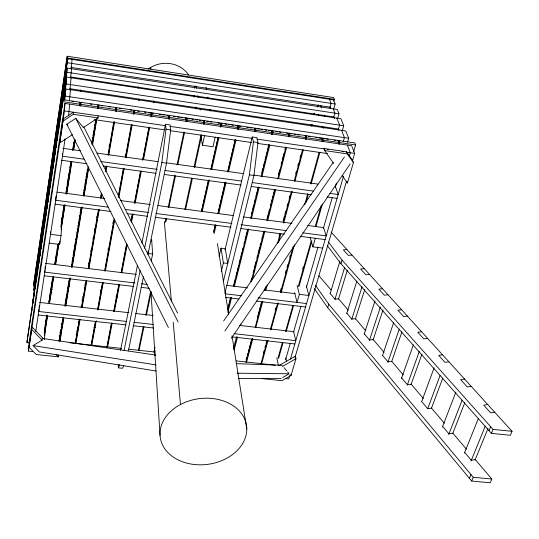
<?xml version="1.0" encoding="UTF-8"?>
<svg xmlns="http://www.w3.org/2000/svg" width="539" height="539" viewBox="0 0 539 539"><rect width="100%" height="100%" fill="white"/><g stroke="black" fill="none" stroke-linecap="round" stroke-linejoin="round"><path stroke-width="0.81" d="M98.549 108.656L98.832 104.977L115.865 107.504L115.622 111.169M97.768 108.534L98.058 104.862L80.931 102.329L80.405 105.657M83.484 127.44L98.085 117.913L98.098 115.831M80.594 106.001L80.931 102.329M79.812 105.88L80.149 102.215L62.922 99.661L27.179 340.116L26.95 342.629L29.389 342.892M80.129 105.812L80.25 102.477M80.655 91.63L80.715 89.966M63.13 121.039L73.371 114.308L73.472 112.233L63.265 118.944L59.849 142.862L72.361 134.696M29.362 344.717L29.133 347.291L36.234 354.521L58.293 356.872L58.394 354.938M70.03 90.04L70.124 88.376M71.236 68.379L71.33 66.708M69.659 104.121L68.594 115.872M70.447 89.696L69.423 101.002M71.101 77.791L69.969 89.615M71.599 68.736L70.616 77.912M72.111 59.391L71.141 68.426M49.197 243.136L59.661 244.436L59.856 241.101M59.661 244.436L61.048 235.651L62.1 217.17M32.67 351.529L28.405 351.071L64.464 110.913L64.936 103.427L351.637 145.732L354.662 153.379L352.311 161.437M64.774 100.288L65.846 89.002L345.795 130.97L348.679 138.267L347.527 142.283M63.818 99.715L66.169 83.936L66.6 77.104L340.965 118.769L343.734 125.776L342.366 130.613M67.166 68.055L32.67 302.588L66.903 72.246L67.166 68.055L337.286 109.471L338.984 113.776L337.63 118.634M67.752 58.717L33.728 290.588L67.752 58.717L333.479 99.863L335.13 104.027L333.789 108.878M62.591 153.837L62.45 156.202L84.104 159.214M333.87 100.961L334.321 99.338L333.614 97.572L67.24 56.224L33.445 285.913L34.853 285.037M56.009 196.142L55.733 200.265L108.319 207.198M59.849 142.862L59.991 140.713M26.95 342.629L62.922 99.661M44.488 339.678L45.822 320.489M50.72 231.804L50.538 234.324L61.048 235.651M44.892 270.544L44.771 272.141L134.811 282.948M45.013 268.948L45.195 266.549M38.97 309.015L38.774 311.488L126.389 321.433M39.098 307.365L39.232 305.714M29.133 347.291L32.023 326.991L43.504 338.863M28.405 351.071L29.227 341.739L64.936 103.427M31.929 311.07L32.064 309.507M33.445 285.913L67.24 56.224M223.314 281.594L249.409 174.825L253.438 141.905L252.245 136.98L256.746 137.64L257.965 142.565L253.95 175.458L225.026 292.711M144.634 248.209L161.835 162.542L166.032 129.165L165.52 124.266L170.149 124.947L170.695 129.845L166.504 163.196L147.956 254.536M32.259 307.89L32.63 305.404M32.872 303.74L33.122 302.083M33.492 299.59L34.233 294.611M34.483 292.953L34.725 291.289M35.096 288.796L35.837 283.817M36.086 282.16L36.335 280.496M36.706 278.009L36.948 276.345M37.198 274.688L37.447 273.024M37.69 271.366L37.939 269.709M38.309 267.216L38.559 265.552M38.801 263.894L39.051 262.237M39.421 259.744L39.67 258.08M39.913 256.423L40.162 254.765M40.412 253.101L40.654 251.443M41.025 248.951L41.766 243.972M42.015 242.307L42.264 240.65M42.635 238.157L42.877 236.5M43.127 234.836L43.376 233.178M43.619 231.521L43.868 229.857M44.238 227.37L44.488 225.706M44.73 224.049L44.98 222.385M45.35 219.899L45.599 218.234M45.842 216.577L46.091 214.913M46.341 213.255L46.583 211.591M46.954 209.105L47.203 207.441M47.452 205.783L47.695 204.119M47.944 202.462L48.193 200.804M48.564 198.312L48.806 196.654M49.056 194.99L49.305 193.333M49.548 191.668L49.797 190.011M50.167 187.518L50.417 185.861M50.659 184.197L50.909 182.539M51.279 180.046L51.528 178.389M51.771 176.725L52.02 175.067M52.27 173.403L52.512 171.746M52.883 169.253L53.132 167.595M53.381 165.938L53.624 164.274M53.873 162.616L54.122 160.952M54.493 158.466L54.735 156.802M54.985 155.144L55.234 153.48M55.477 151.823L55.726 150.159M56.096 147.673L56.346 146.008M56.588 144.351L56.838 142.694M57.208 140.201L57.457 138.536M57.7 136.879L57.949 135.222M58.199 133.557L58.441 131.9M58.812 129.407L59.061 127.75M59.31 126.086L59.553 124.428M59.802 122.764L60.051 121.107M60.422 118.614L60.664 116.956M60.914 115.292L61.163 113.635M61.406 111.977L61.655 110.313M62.025 107.82L62.275 106.163M62.524 104.505L62.767 102.841M63.137 100.348L66.6 77.104M64.235 99.823L65.846 89.002M35.709 331.606L65.071 139.008M44.521 329.309L44.784 327.645M45.04 325.987L46.738 315.167M48.827 301.86L49.089 300.196M49.352 298.532L52.35 279.397M54.702 264.427L56.656 251.949M56.918 250.285L57.181 248.62M57.444 246.956L57.7 245.292M61.224 222.836L62.012 217.844M62.268 216.179L62.531 214.515M62.794 212.851L63.966 205.366M66.054 192.052L66.317 190.388M66.573 188.724L66.836 187.06M67.099 185.396L69.059 172.918M69.315 171.261L69.578 169.596M69.841 167.932L70.75 162.104M72.583 150.462L73.365 145.469M73.627 143.805L73.883 142.141M44.205 332.671L46.947 315.221M48.773 303.592L52.943 277.012M54.904 264.548L58.165 243.783M60.772 227.168L64.296 204.739M65.987 193.939L71.074 161.538M72.9 149.909L74.598 139.109M45.222 329.39L47.445 315.248M49.278 303.605L53.462 276.992M55.423 264.514L58.697 243.722M61.439 226.252L64.714 205.46M66.54 193.818L71.647 161.383M73.472 149.734L75.042 139.756M44.521 335.238L47.654 315.302M49.487 303.679L53.671 277.1M55.632 264.642L58.899 243.877M61.123 229.755L65.044 204.84M66.742 194.04L71.842 161.646M73.668 150.017L75.238 140.052M58.98 341.046L60.894 329.444M61.17 327.786L61.446 326.129M61.722 324.471L61.992 322.814M62.268 321.156L62.544 319.499M65.01 304.582L66.243 297.124M66.519 295.466L66.796 293.809M67.065 292.151L67.341 290.494M67.618 288.837L67.887 287.179M68.163 285.522L68.44 283.864M68.716 282.207L68.985 280.549M71.458 265.633L71.727 263.975M72.004 262.318L72.28 260.66M72.549 259.003L72.826 257.346M73.102 255.688L75.433 241.6M75.709 239.943L75.979 238.285M76.255 236.628L76.531 234.97M76.801 233.313L77.077 231.655M77.353 229.998L77.629 228.341M77.899 226.683L78.175 225.026M78.451 223.368L78.721 221.711M78.997 220.053L79.273 218.396M79.543 216.739L79.819 215.081M80.095 213.424L80.372 211.766M80.641 210.109L80.917 208.452M83.249 194.363L83.525 192.706M83.794 191.049L84.071 189.391M84.347 187.734L84.623 186.076M84.892 184.419L85.169 182.761M85.445 181.104L85.714 179.447M85.991 177.789L86.267 176.132M86.543 174.474L86.813 172.817M87.089 171.159L87.365 169.502M91.886 142.155L92.162 140.497M92.438 138.84L92.708 137.182M92.984 135.525L93.26 133.867M93.537 132.21L93.806 130.553M94.082 128.895L94.359 127.238M94.628 125.58L94.904 123.923M95.181 122.265L95.45 120.608M97.781 106.52L98.058 104.862M59.256 341.052L63.11 317.801M65.037 306.179L69.571 278.771M71.498 267.149L81.402 207.36M83.329 195.731L88.14 166.666M91.859 144.243L95.982 119.335M59.674 341.12L63.521 317.922M65.583 305.492L70.117 278.151M71.903 267.378L81.935 206.895M83.72 196.122L88.531 167.124M92.378 143.92L96.501 119.065M98.287 108.292L98.832 104.977M59.957 341.133L63.818 317.882M65.745 306.26L70.434 278.03M72.226 267.236L82.15 207.454M84.077 195.832L88.76 167.602M92.486 145.186L96.757 119.449M75.204 341.12L75.494 339.462M76.215 335.319L76.504 333.661M76.794 332.004L77.084 330.346M77.367 328.689L77.656 327.038M78.377 322.895L78.667 321.237M81.12 307.156L81.409 305.498M82.13 301.355L82.413 299.697M82.703 298.04L82.993 296.383M84.293 288.931L84.576 287.274M84.866 285.616L85.155 283.959M88.618 264.076L88.901 262.419M90.781 251.646L91.064 249.995M92.944 239.222L93.227 237.564M94.527 230.113L94.817 228.455M96.69 217.682L96.98 216.024M109.087 146.44L109.377 144.782M115.575 109.161L115.865 107.504M75.123 343.633L79.3 319.64M81.463 307.23L86.078 280.758M88.241 268.348L98.475 209.617M100.49 198.035L101.352 193.07M105.388 169.906L105.967 166.598M107.982 155.016L113.749 121.929M75.467 343.68L79.657 319.661M81.82 307.237L86.442 280.731M88.612 268.307L98.866 209.496M100.887 197.901L101.615 193.757M105.516 171.395L106.378 166.423M108.4 154.828L114.18 121.699M116.06 110.933L116.64 107.618L133.571 110.124L133.376 113.796M75.817 343.707L80.008 319.721M82.171 307.311L86.792 280.846M88.962 268.442L99.21 209.711M101.231 198.136L101.959 194M105.853 171.665L106.863 165.877M108.743 155.124L114.517 122.036M116.397 111.283L116.64 107.618M100.456 291.498L100.759 289.841M108.016 250.089L108.319 248.432M112.853 223.584L113.156 221.927M125.25 155.677L125.553 154.019M91.044 345.351L95.43 321.372M97.546 309.79L102.538 282.503M104.654 270.922L114.174 218.827M118.257 196.492L123.397 168.377M125.358 157.624L131.408 124.549M91.313 345.405L95.706 321.385M97.828 309.797L102.828 282.47M104.95 270.881L114.342 219.541M118.432 197.18L123.734 168.202M125.702 157.435L131.61 125.142M133.578 114.376L134.332 110.239L151.169 112.732L151.021 116.404M91.738 345.432L96.279 320.624M98.246 309.878L103.245 282.591M105.368 271.009L114.76 219.75M118.843 197.422L124.145 168.485M126.113 157.732L132.176 124.657M134.144 113.911L134.332 110.239M106.89 347.069L111.472 323.09M113.689 311.515L118.91 284.235M121.127 272.66L126.658 243.722M130.93 221.401L132.351 213.963M134.413 203.216L140.578 170.971M142.633 160.224L148.966 127.157M107.086 347.123L111.661 323.198M113.877 311.65L119.085 284.43M121.295 272.875L126.665 244.834M131.246 220.909L132.506 214.306M134.716 202.758L140.719 171.415M142.929 159.867L149.087 127.696M151.142 116.97L151.931 112.846L168.673 115.326L168.566 118.998M107.571 347.143L112.173 323.171M114.389 311.596L119.618 284.322M121.834 272.747L127.224 244.645M131.503 222.324L133.086 214.057M135.148 203.311L141.326 171.072M143.542 159.504L149.727 127.265M151.782 116.518L151.931 112.846M120.568 350.262L137.465 265.309M141.898 243.042L165.52 124.266M168.768 118.735L169.428 115.434L186.07 117.9L186.353 119.927L169.657 117.462L169.428 115.434M169.327 119.106L169.657 117.462M124.125 350.343L140.167 270.443M128.403 350.808L143.441 276.75M151.297 240.994L151.634 239.35L152.645 254.051L151.163 261.247M185.733 119.543L186.07 117.9M138.382 350.525L143.3 326.6M145.739 315.2L150.677 291.195M165.082 222.028L165.938 218.248M168.168 207.569L174.858 175.094M177.068 164.846L183.914 131.981M186.009 121.578L186.824 118.014L203.371 120.466L203.715 122.494L187.114 120.042L186.824 118.014M139.001 350.559L143.987 326.681M146.392 315.153L151.203 292.104M165.81 222.129L166.497 218.834M168.902 207.306L175.431 176.024M177.836 164.496L184.533 132.392M186.77 121.686L187.114 120.042M194.566 88.248L195.078 85.795M153.911 352.216L154.989 347.264M184.864 209.449L191.662 178.072M194.107 166.794L201.047 134.797M203.358 124.132L204.126 120.574L220.579 123.013L220.977 125.048L220.606 126.685M154.599 352.257L154.956 350.619M185.584 209.543L192.356 178.375M194.673 167.717L201.795 134.905M204.113 124.246L204.463 122.602L204.126 120.574M215.155 137.223L213.02 146.77L202.448 145.247L204.537 135.673M201.35 211.82L208.377 180.612M210.965 169.111L217.992 137.903M220.397 127.231L221.32 123.121L237.686 125.547L238.137 127.581L237.753 129.219M201.579 211.16L208.6 179.992M210.998 169.334L218.201 137.344M202.3 211.254L209.327 180.093M211.733 169.435L218.949 137.458M221.354 126.793L221.724 125.156L221.32 123.121M213.774 231.204L215.304 224.655M217.978 213.201L225.241 182.115M227.727 171.476L235.179 139.567M237.659 128.929L238.427 125.654L254.691 128.066L255.203 130.101L254.806 131.738M213.619 232.538L215.344 225.161M218.025 213.68L225.302 182.519M227.795 171.86L235.26 139.884M214.138 233.448L216.051 225.255M218.74 213.774L226.03 182.62M228.523 171.961L236.001 139.992M238.494 129.333L238.878 127.689L238.427 125.654M219.056 256.274L220.99 248.183L225.275 248.728L227.748 263.443L223.382 262.897L220.99 248.183M224.999 249.867L252.245 136.98M254.637 131.449L255.432 128.174L271.609 130.573L272.168 132.614L271.764 134.245M221.286 271.548L223.382 262.897M255.547 131.846L255.937 130.216L255.432 128.174M227.687 309.177L230.544 297.764M233.603 285.535L235.435 278.205M235.846 276.574L237.066 271.683M237.477 270.052L238.696 265.161M239.107 263.531L240.327 258.639M240.738 257.009L241.957 252.124M242.368 250.494L242.981 248.048M243.999 243.972L244.612 241.526M245.016 239.895L246.242 235.004M246.653 233.374L247.468 230.113M251.545 213.815L252.158 211.369M252.562 209.738L253.788 204.847M254.192 203.216L255.419 198.325M255.823 196.701L257.049 191.81M257.453 190.179L258.275 186.918M261.738 173.059L262.965 168.175M263.369 166.544L264.595 161.653M264.999 160.022L266.226 155.131M266.63 153.5L267.243 151.055M267.654 149.424L268.873 144.533M271.319 134.757L272.343 130.681L288.426 133.066L289.045 135.107L288.621 136.731M227.802 309.858L230.867 297.602M233.731 286.169L248.041 228.994M250.702 218.376L258.471 187.336M261.132 176.718L269.102 144.863M227.869 312.384L231.554 297.683M234.418 286.249L248.748 229.088M251.41 218.47L259.192 187.437M261.853 176.819L269.837 144.971M272.498 134.352L272.902 132.722L272.343 130.681M233.555 348.315L234.398 345.054M234.815 343.424L235.449 340.978M235.873 339.348L236.5 336.902M250.824 281.486L251.666 278.232M253.141 272.525L253.775 270.079M254.192 268.449L255.877 261.927M256.935 257.858L257.561 255.412M257.986 253.781L259.67 247.26M260.088 245.629L260.721 243.183M261.779 239.114L262.405 236.668M262.83 235.038L263.672 231.777M267.041 218.74L268.307 213.848M268.725 212.218L269.359 209.772M270.41 205.703L271.043 203.257M271.467 201.626L272.094 199.181M272.518 197.55L273.152 195.105M273.569 193.474L274.412 190.213M278.414 174.73L279.68 169.846M281.156 164.139L281.782 161.693M282.207 160.063L283.891 153.541M284.942 149.471L285.576 147.026M288.736 134.797L289.153 133.173L305.155 135.538L305.822 137.586L305.384 139.21M233.69 349.131L236.85 336.922M251.161 281.587L264.211 231.13M266.946 220.552L274.944 189.627M277.679 179.049L285.886 147.309M234.142 350.013L237.517 336.996M240.461 325.603L240.886 323.979M252.265 280.044L264.912 231.224M267.647 220.646L275.658 189.728M278.609 178.335L286.613 147.416M289.355 136.839L289.773 135.215L289.153 133.173M246.107 359.742L246.761 357.31M247.192 355.686L247.846 353.247M248.277 351.623L248.924 349.191M249.362 347.567L250.008 345.128M250.44 343.505L251.093 341.072M257.373 317.525L258.019 315.086M258.45 313.462L259.104 311.03M259.535 309.406L260.189 306.967M260.62 305.343L261.267 302.911M264.952 289.106L265.599 286.667M279.027 236.331L279.674 233.892M283.137 220.902L284.437 216.031M284.875 214.407L285.737 211.16M287.038 206.289L287.685 203.85M289.2 198.17L289.854 195.731M295.702 173.807L296.349 171.375M297.865 165.689L298.512 163.256M300.028 157.57L300.681 155.131M305.445 137.27L305.876 135.646L321.783 138.004L322.504 140.052L322.059 141.669M245.878 362.154L252.178 338.559M255.216 327.173L261.947 301.948M264.993 290.555L265.862 287.3M277.585 243.358L280.192 233.596M283.231 222.209L291.484 191.284M294.307 180.706L302.561 149.788M246.532 362.228L252.838 338.633M255.884 327.247L262.843 301.213M265.666 290.636L267.189 284.942M278.501 242.638L280.893 233.69M283.716 223.112L292.199 191.385M294.806 181.623L303.289 149.896M306.112 139.318L306.55 137.694L305.876 135.646M310.733 126.072L311.171 124.442M313.786 114.686L314.217 113.062M311.838 126.113L312.276 124.496M317.633 107.099L318.273 104.721M329.996 107.45L331.101 103.407L329.484 99.243M263.355 353.254L264.022 350.822M264.918 347.574L265.586 345.135M266.037 343.511L266.704 341.079M275.186 310.228L275.853 307.789M280.543 290.743L281.21 288.304M285.454 272.882L286.121 270.443M287.017 267.196L287.685 264.764M289.692 257.453L290.366 255.021M322.059 139.736L322.504 138.112L338.324 140.45L339.098 142.505L338.64 144.115M260.937 363.798L267.405 340.291M270.524 328.938L277.666 302.999M280.563 292.461L293.283 246.249M304.656 204.908L307.782 193.555M310.457 183.826L319.162 152.214M261.59 363.872L268.065 340.365M270.969 329.828L278.34 303.08M281.243 292.542L294.415 244.719M306.031 202.57L308.268 194.464M311.171 183.927L319.876 152.315M322.78 141.777L323.232 140.16L322.504 138.112M333.769 117.206L334.894 113.15L333.223 108.851M338.202 129.987L339.57 125.142L336.841 118.142M302.628 269.177L303.316 266.751M338.58 142.175L339.038 140.558L354.77 142.889L355.599 144.944L353.712 151.405M277.976 358.166L282.321 342.817M285.529 331.512L292.852 305.66M298.35 286.276L311.171 241.048M315.288 226.508L321.244 205.507M278.629 358.24L282.982 342.892M286.189 331.586L293.526 305.741M299.024 286.364L311.859 241.135M315.982 226.596L322.403 203.985M339.361 144.223L339.819 142.606L339.038 140.558M297.104 285.454L299.354 294.328L297.05 302.406L294.638 292.657M322.639 248.108L312.889 246.842L315.328 238.292M343.282 141.656L344.428 137.634L341.591 130.344M285.636 359.553L290.292 343.363M293.553 332.037L301.005 306.139M306.361 287.53L318.003 247.064M323.353 228.455L332.206 197.698M335.231 187.181L336.397 183.132M290.42 359.156L343.532 176.125M349.144 156.775L350.316 152.746L347.338 145.099M289.665 375.703L288.722 378.93L285.582 378.594M295.082 357.175L346.422 181.576M261.361 378.506L281.857 380.696L291.04 375.467L295.945 358.711L295.365 356.191L278.845 365.658M342.204 175.599L347.433 183.038L353.416 162.623L352.587 160.494L346.57 151.782L323.892 148.461L324.633 150.576L333.654 163.425M330.111 293.755L339.961 261.011M464.679 452.45L471.315 460.293L475.25 459.538L491.811 479.016L490.214 482.776L471.686 481.057L327.705 307.668L328.756 304.178L315.349 285.138M331.114 232.12L512.05 431.321L510.366 435.29L491.406 433.363L340.958 263.733L342.063 260.088L328.379 242.004M334.914 299.435L344.664 267.378M338.492 299.064L347.305 270.268M346.739 313.482L356.919 280.913M351.751 319.411L362.08 286.728M355.376 319.007L364.741 289.558M364.175 334.18L374.969 300.978M369.417 340.372L380.372 307.055M373.089 339.92L383.047 309.824M382.407 355.807L393.598 322.76M387.885 362.289L399.251 329.127M391.61 361.784L401.932 331.829M401.488 378.439L413.373 344.758M407.221 385.223L419.295 351.435M411.001 384.664L421.99 354.069M421.754 401.36L434.104 367.834M427.777 408.474L440.033 375.616M431.308 408.636L442.735 378.183M442.425 426.996L455.873 392.069M448.738 434.461L462.098 400.201M452.619 433.78L464.807 402.68M464.423 453.083L478.43 418.311M471.052 460.926L485.295 426.046M474.987 460.178L488.011 428.451M469.415 478.315L470.965 474.549M489.014 430.674L490.652 426.699M471.686 481.057L473.249 477.284L328.756 304.178M491.406 433.363L493.05 429.388L342.063 260.088M123.795 365.408L122.555 368.285L118.391 367.847L119.698 364.741M231.305 338.384L350.148 163.923M224.891 330.946L344.394 156.997M223.638 320.981L333.149 162.508M168.404 327.597L66.789 124.226L75.736 118.358L83.35 127.527M156.081 371.021L39.3 351.947L33.095 345.6L42.069 340.122L42.19 338.418L155.784 355.066M282.254 366.547L295.945 358.711M282.604 377.543L289.173 373.796L237.18 373.217M494.681 412.2L490.679 412.874L483.726 405.18L487.707 404.526M471.207 386.355L467.259 386.962L460.65 379.645L464.578 379.058M448.879 361.777L444.992 362.323L438.699 355.363L442.573 354.837M427.629 338.377L423.789 338.863L417.792 332.226L421.619 331.761M407.363 316.07L403.576 316.501L397.856 310.174L401.629 309.757M388.026 294.779L384.287 295.156L378.829 289.12L382.549 288.749M369.545 274.432L365.86 274.769L360.638 268.995L364.31 268.671M351.954 255.068L348.315 255.365L343.323 249.833L346.941 249.55M238.413 378.472L281.142 378.378M236.197 363.643L282.355 365.294M473.249 477.284L491.811 479.016M493.05 429.388L512.05 431.321M69.875 342.77L121.673 348.423M128.356 349.151L155.091 352.068M236.136 360.901L275.402 365.186M59.748 332.516L61.419 332.704M59.29 335.837L60.961 336.019M78.067 322.571L79.738 322.76M61.305 323.744L62.975 323.932M93.853 327.389L95.518 327.571M133.901 322.288L153.089 324.465M234.034 333.654L295.783 340.668L293.667 331.647L239.323 325.394M78.633 319.31L80.304 319.506M38.242 314.985L125.998 324.896M133.517 325.751L153.575 328.015M232.141 336.888L294.826 343.97M39.495 302.419L128.956 312.708M135.646 313.476L153.204 315.497M50.7 289.302L52.371 289.497M115.858 296.942L117.529 297.144M50.194 292.515L51.865 292.711M81.948 299.671L83.619 299.859M44.218 275.786L133.557 286.452M141.07 287.348L149.418 288.345M225.403 297.413L238.764 299.01M256.294 301.106L305.559 306.981M51.131 284.188L52.802 284.39M67.847 286.169L69.518 286.364M141.481 283.743L147.315 284.444M224.851 293.748L241.526 295.749M258.201 297.75L306.556 303.551M45.438 263.349L136.448 274.398M226.623 285.347L247.495 287.88M264.198 289.901L295.089 293.654M299.354 294.328L308.894 295.487L306.327 285.805M152.645 254.051L148.164 253.492L148.016 251.046M55.133 204.18L110.96 211.504M126.793 213.579L147.625 216.307M155.124 217.291L230.955 227.236M240.953 228.543L284.289 234.222M300.115 236.298L325.118 239.579M125.014 209.395L148.387 212.474M155.899 213.464L231.858 223.469M241.041 224.682L286.115 230.618M302.81 232.821L326.183 235.9L323.602 227.599L307.782 225.491M57.121 192.133L104.586 198.446M120.406 200.555L150.388 204.544M157.88 205.541L233.663 215.627M243.655 216.954L291.956 223.382M100.766 161.532L157.415 169.401M164.914 170.445L241.553 181.097M252.387 182.6L313.199 191.055M329.861 193.373L338.189 194.532L335.413 186.541M61.823 160.285L86.846 163.748M103.528 166.052L156.081 173.322M164.422 174.474L241.155 185.093M251.167 186.474L311.219 194.781M327.065 196.978L337.077 198.359M62.935 148.319L80.432 150.772M97.101 153.11L157.927 161.646M166.261 162.812L243.756 173.686M253.754 175.087L317.916 184.089M161.835 162.542L166.504 163.196M249.409 174.825L253.95 175.458M64.464 110.913L165.709 125.728M169.866 126.342L252.191 138.388M257.177 139.116L324.539 148.973M327.032 149.337L328.696 149.579M341.995 151.526L343.66 151.769M346.159 152.139L354.662 153.379M324.633 150.576L347.385 153.898L353.416 162.623M73.371 114.308L98.085 117.913M166.032 129.165L170.695 129.845M253.438 141.905L257.965 142.565M94.406 119.631L164.334 129.818M170.162 130.667L251.753 142.552M257.581 143.401L327.51 153.581M71.923 101.372L73.587 101.622M79.415 102.484L81.079 102.733M90.235 104.088L91.9 104.33M101.056 105.691L102.72 105.934M108.548 106.796L110.212 107.045M115.211 107.787L116.875 108.029M119.375 108.4L121.039 108.649M130.195 110.003L131.86 110.246M133.524 110.495L135.188 110.744M137.688 111.115L139.352 111.357M144.344 112.099L146.008 112.341M148.508 112.712L153.5 113.453M159.328 114.315L160.999 114.564M162.663 114.807L164.328 115.056M166.82 115.427L169.32 115.797M173.484 116.411L175.148 116.66M177.648 117.03L179.312 117.273M180.976 117.522L182.64 117.765M185.14 118.135L190.132 118.876M191.796 119.126L193.461 119.368M195.96 119.739L197.624 119.988M199.289 120.231L200.953 120.48M202.624 120.723L204.288 120.972M206.781 121.342L208.445 121.592M210.116 121.834L211.78 122.083M217.608 122.946L222.6 123.687M225.1 124.051L226.764 124.3M228.428 124.549L230.092 124.792M231.757 125.041L233.421 125.284M235.92 125.654L240.913 126.395M246.741 127.258L248.405 127.507M250.069 127.75L251.74 127.999M254.233 128.37L255.897 128.612M257.568 128.861L259.232 129.104M260.896 129.353L262.56 129.603M265.06 129.973L266.724 130.216M268.388 130.465L270.052 130.707M271.717 130.957L273.381 131.199M275.88 131.57L277.545 131.819M279.209 132.068L280.873 132.311M286.701 133.173L291.693 133.915M294.193 134.285L295.857 134.528M297.521 134.777L299.192 135.026M305.013 135.889L306.684 136.131M308.348 136.38L310.013 136.623M315.841 137.485L317.505 137.735M319.169 137.984L324.997 138.846M326.661 139.089L328.325 139.338M334.153 140.201L335.817 140.45M337.481 140.692L339.146 140.942M62.787 101.669L80.075 104.222M80.857 104.337L98.044 106.877M98.826 106.992L115.912 109.518M116.687 109.633L133.672 112.146M134.447 112.253L151.338 114.753M152.099 114.868L168.896 117.347M204.463 122.602L220.977 125.048M221.724 125.156L238.137 127.581M238.878 127.689L255.203 130.101M255.937 130.216L272.168 132.614M272.902 132.722L289.045 135.107M289.773 135.215L305.822 137.586M306.55 137.694L322.504 140.052M323.232 140.16L339.098 142.505M339.819 142.606L355.599 144.944M65.401 96.124L348.679 138.267M66.169 83.936L343.734 125.776M70.104 88.74L338.479 129.016M66.903 72.246L338.984 113.776M70.757 76.983L333.836 116.963L334.456 118.573M334.321 99.338L67.126 57.942L68.183 59.243M67.503 62.767L335.13 104.027M71.289 67.449L330.07 107.173M33.095 345.6L156.034 364.89M31.801 329.531L42.17 340.23M55.989 354.494L58.293 356.872M319.061 275.86L331.034 289.942M348.288 310.235L338.573 298.808L334.995 299.172L330.191 293.492M365.786 330.811L355.477 318.684L351.852 319.095L346.833 313.166M384.091 352.338L373.217 339.55L369.538 340.001L364.297 333.809M403.313 374.949L391.759 361.359L388.033 361.858L382.555 355.383M423.358 398.516L411.169 384.186L407.396 384.745L401.656 377.96M444.372 423.23L431.51 408.104L427.683 408.724L421.666 401.609M466.424 449.162L452.848 433.194L448.96 433.875L442.647 426.41M66.789 124.226L67.806 125.439M284.066 367.632L286.62 370.717M287.644 371.95L288.661 373.183M327.321 245.602L340.958 263.733M323.892 148.461L324.855 149.842M314.338 288.587L327.705 307.668M83.767 126.874L177.648 313.186M75.736 118.358L178.113 321.938M329.956 106.89L330.562 108.447M338.357 128.693L338.957 130.256M346.57 151.782L347.385 153.898M320.584 105.503L321.466 107.874M324.094 114.982L324.68 116.559M346.9 181.582L347.433 183.038M318.205 114.201L318.771 115.777M322.74 126.786L323.312 128.356M310.1 237.16L312.889 246.842M290.757 374.194L291.04 375.467M285.751 358.017L286.465 361.298M276.81 357.835L278.34 365.206M206.08 87.305L206.525 89.757M207.865 97.128L208.162 98.758M210.095 109.397L210.392 111.034M196.445 86.685L196.722 88.342M197.954 95.821L198.224 97.478M200.009 108.272L200.286 109.936M196.385 107.214L196.647 108.871M200.865 135.323L202.448 145.247M193.952 95.477L194.222 97.141M195.798 107.12L196.061 108.784M217.406 243.513L228.603 314.203M232.026 335.824L246.781 428.97A43.544 33.115 -7.4 0 1 181.919 461.559A43.544 33.115 -7.4 0 1 181.468 404.021A43.544 33.115 -7.4 0 1 246.781 428.97M150.738 67.429L150.886 69.107M153.696 100.968L153.844 102.646M164.355 221.724L171.382 301.389M173.228 322.356L180.477 404.533M138.84 99.163L138.947 100.847M142.552 157.994L142.66 159.679M150.974 291.633L160.036 435.35M154.498 349.575L154.868 355.43M118.331 364.829L118.391 367.847M138.22 88.288A27.226 24.922 -4.3 0 1 138.301 86.651M148.158 69.181A27.226 24.922 -4.3 0 1 188.576 74.833"/></g></svg>
